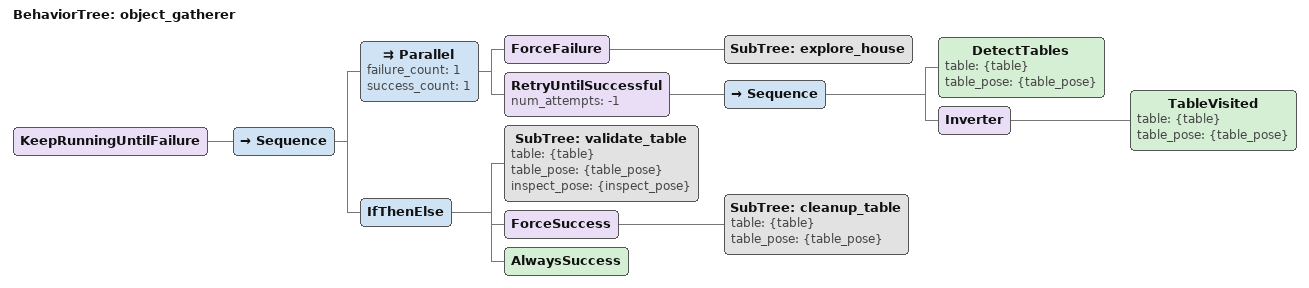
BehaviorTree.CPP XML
<?xml version="1.0" encoding="UTF-8"?>
<root BTCPP_format="4">
  <include path="explore_house.xml"/>

  <include path="tables.xml"/>

  <BehaviorTree ID="object_gatherer">
    <KeepRunningUntilFailure>
      <Sequence>
        <Parallel failure_count="1"
                  success_count="1">
          <ForceFailure>
            <SubTree ID="explore_house"/>
          </ForceFailure>
          <RetryUntilSuccessful num_attempts="-1">
            <Sequence>
              <DetectTables table="{table}"
                            table_pose="{table_pose}"/>
              <Inverter>
                <TableVisited table="{table}"
                              table_pose="{table_pose}"/>
              </Inverter>
            </Sequence>
          </RetryUntilSuccessful>
        </Parallel>
        <!-- A table that can't be cleaned up is left as it is; validation marked it visited, so exploring goes on -->
        <IfThenElse>
          <SubTree ID="validate_table"
                   table="{table}"
                   table_pose="{table_pose}"
                   inspect_pose="{inspect_pose}"/>
          <ForceSuccess>
            <SubTree ID="cleanup_table"
                     table="{table}"
                     table_pose="{table_pose}"/>
          </ForceSuccess>
          <AlwaysSuccess/>
        </IfThenElse>
      </Sequence>
    </KeepRunningUntilFailure>
  </BehaviorTree>
</root>
